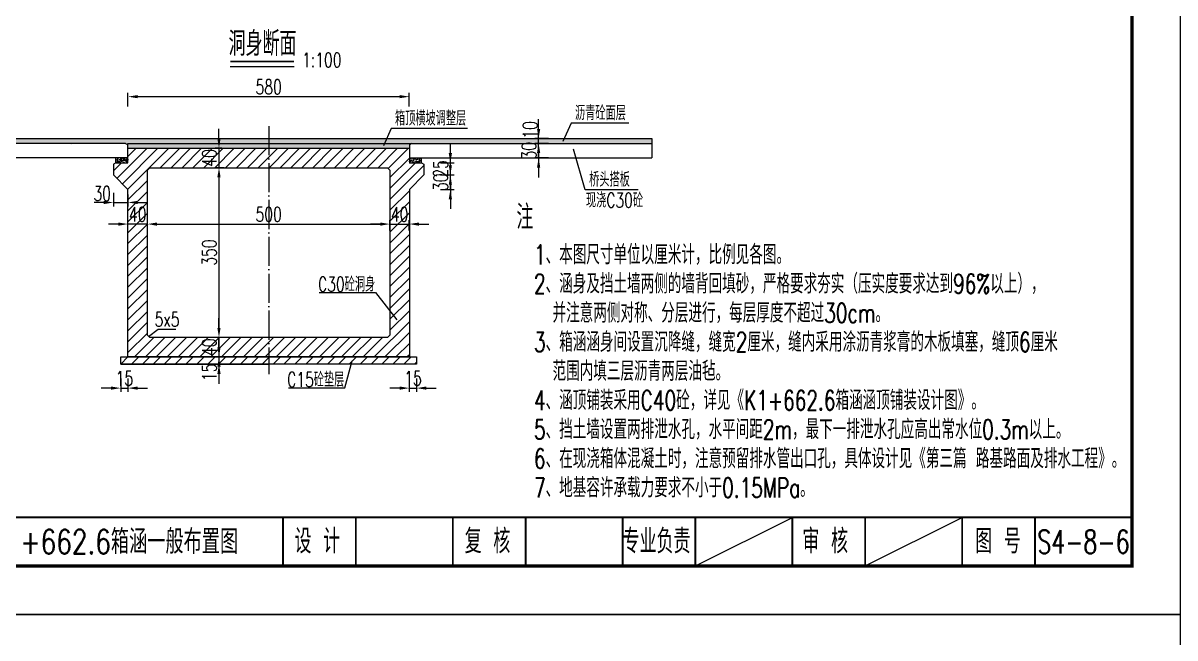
# Model space of a CAD drawing. Header units: millimetres. Extents: x -475 to 1205, y -1212 to 867.
# Drawn here: x 126.2 to 363.7, y 565.1 to 691.8 of the extents above; entities that cross this region are included whole.
import ezdxf
from ezdxf.enums import TextEntityAlignment as Align

# ---------------------------------------------------------------- set-up
doc = ezdxf.new("R2010")
doc.units = ezdxf.units.MM
doc.header["$LTSCALE"] = 0.25
doc.header["$PDMODE"] = 32
doc.header["$PDSIZE"] = 0.5
doc.linetypes.add('ACAD_ISO04W100', pattern=[30, 24, -3, 0, -3])
for name, color, linetype in [('中心线', 7, 'ACAD_ISO04W100'), ('图框', 7, 'Continuous'), ('垫层', 6, 'Continuous'), ('填充', 8, 'Continuous'), ('文字', 7, 'Continuous'), ('标注', 4, 'Continuous'), ('箱体', 1, 'Continuous'), ('结构', 7, 'Continuous')]:
    doc.layers.add(name, color=color, linetype=linetype)
doc.styles.get("Standard").update_dxf_attribs({"font": 'simplex1.shx', "width": 0.7, "bigfont": 'hztxt.shx'})
doc.dimstyles.new('STANDARD-100', dxfattribs={"dimscale": 0, "dimtxt": 3, "dimasz": 2, "dimexe": 0.8, "dimexo": 1, "dimgap": 0.5, "dimtad": 1, "dimdec": 0, "dimlfac": 10, "dimzin": 9, "dimdsep": 46, "dimtxsty": 'Standard', "dimcen": 0.5, "dimclrd": 256, "dimclre": 256, "dimclrt": 7, "dimadec": 0, "dimazin": 2, "dimtfac": 1, "dimtdec": 0, "dimtix": 1, "dimtmove": 2, "dimatfit": 3, "dimfxl": 0, "dimtolj": 1, "dimtzin": 0, "dimlwd": -1, "dimlwe": -1, "dimarcsym": 0})
pattern_1 = [(50, (434.0517, 8.9032), (0.91092334, -0.0796954), [0.09525, -1.04775]), (355, (434.0517, 8.9032), (-0.1762141, 0.9552832), [0.0762, -0.8382]), (100.451, (434.1276, 8.8965), (0.7347125, 0.8755834), [0.08095, -0.89045]), (46.1842, (434.0517, 9.1572), (1.3553952, -0.2102116), [0.142875, -1.571625]), (96.6356, (434.1646, 9.1397), (1.1870212, 1.2371278), [0.121425, -1.335675]), (351.184, (434.0517, 9.1572), (1.187023, 1.2371256), [0.1143, -1.2573]), (21, (434.1787, 9.0937), (0.7580744, -0.5113276), [0.09525, -1.04775]), (326, (434.1787, 9.0937), (0.3090101, 0.9209398), [0.0762, -0.8382]), (71.4514, (434.2419, 9.0511), (1.0670825, 0.4096143), [0.08095, -0.89045]), (37.5, (434.0517, 8.90318), (0.01544302, 0.4227752), [0, -0.82804, 0, -0.8509, 0, -0.841375]), (7.5, (434.0517, 8.90318), (0.3340983, 0.50090287), [0, -0.48514, 0, -0.80899, 0, -0.320675]), (327.5, (433.76848, 8.90318), (0.67795298, -0.02864372), [0, -0.3175, 0, -0.9906, 0, -1.31445]), (317.5, (433.6415, 8.9032), (0.7406459, 0.12713246), [0, -0.41275, 0, -0.65786, 0, -0.93345])]

# ---------------------------------------------------------------- blocks, each defined once
blk = doc.blocks.new('*D27')
at = {"layer": 'Defpoints', "color": 0}
for p in [(146.36, 622.37), (147.86, 622.37), (147.86, 616.56)]:
    blk.add_point(p, dxfattribs=at)
at = {"layer": '标注'}
for p, q in [((146.36, 618.56), (146.36, 615.76)), ((147.86, 618.56), (147.86, 615.76)), ((144.36, 616.56), (142.36, 616.56)), ((146.36, 616.56), (147.86, 616.56)), ((149.86, 616.56), (151.86, 616.56))]:
    blk.add_line(p, q, dxfattribs=at)
for points in [[(144.36, 616.89), (144.36, 616.22), (146.36, 616.56)], [(149.86, 616.89), (149.86, 616.22), (147.86, 616.56)]]:
    blk.add_solid(points, dxfattribs=at)
at = {"layer": '标注', "color": 7, "insert": (147.11, 618.56), "char_height": 3, "attachment_point": 5}
blk.add_mtext('\\A1;15', dxfattribs=at)
blk = doc.blocks.new('*D28')
at = {"layer": 'Defpoints', "color": 0}
for p in [(205.86, 622.37), (207.36, 622.37), (207.36, 616.56)]:
    blk.add_point(p, dxfattribs=at)
at = {"layer": '标注'}
for p, q in [((205.86, 618.56), (205.86, 615.76)), ((207.36, 618.56), (207.36, 615.76)), ((203.86, 616.56), (201.86, 616.56)), ((205.86, 616.56), (207.36, 616.56)), ((209.36, 616.56), (211.36, 616.56))]:
    blk.add_line(p, q, dxfattribs=at)
for points in [[(203.86, 616.89), (203.86, 616.22), (205.86, 616.56)], [(209.36, 616.89), (209.36, 616.22), (207.36, 616.56)]]:
    blk.add_solid(points, dxfattribs=at)
at = {"layer": '标注', "color": 7, "insert": (206.61, 618.56), "char_height": 3, "attachment_point": 5}
blk.add_mtext('\\A1;15', dxfattribs=at)
blk = doc.blocks.new('*D170')
at = {"layer": 'Defpoints', "color": 0}
for p in [(205.86, 676.6), (147.86, 662.81), (205.86, 657.21)]:
    blk.add_point(p, dxfattribs=at)
at = {"layer": '标注'}
for p, q in [((147.86, 674.6), (147.86, 677.4)), ((205.86, 674.6), (205.86, 677.4)), ((149.86, 676.6), (203.86, 676.6))]:
    blk.add_line(p, q, dxfattribs=at)
for points in [[(149.86, 676.93), (149.86, 676.27), (147.86, 676.6)], [(203.86, 676.93), (203.86, 676.27), (205.86, 676.6)]]:
    blk.add_solid(points, dxfattribs=at)
at = {"layer": '标注', "color": 7, "insert": (176.86, 678.6), "char_height": 3, "attachment_point": 5}
blk.add_mtext('\\A1;580', dxfattribs=at)
blk = doc.blocks.new('series')
at = {"width": 0.75}
for tag, height, p in [('页码', 4, (-35, -19)), ('图名', 5, (-220, -282)), ('图号', 5, (-20, -282))]:
    blk.add_attdef(tag, text='', height=height, dxfattribs=at).set_placement(p, align=Align.MIDDLE_CENTER)
blk = doc.blocks.new('123')
at = {"layer": '图框', "color": 2}
blk.add_lwpolyline([(370.03, 635.68), (370.03, 932.68), (-49.97, 932.68), (-49.97, 635.68)], close=True, dxfattribs=at)
blk = doc.blocks.new('*D725')
at = {"layer": 'Defpoints', "color": 0}
for p in [(144.86, 660.47), (147.86, 657.47), (147.86, 654.8)]:
    blk.add_point(p, dxfattribs=at)
at = {"layer": '标注'}
for p, q in [((144.86, 656.8), (144.86, 654)), ((147.86, 656.47), (147.86, 654)), ((142.86, 654.8), (140.86, 654.8)), ((144.86, 654.8), (147.86, 654.8)), ((149.86, 654.8), (151.86, 654.8))]:
    blk.add_line(p, q, dxfattribs=at)
for points in [[(142.86, 655.14), (142.86, 654.47), (144.86, 654.8)], [(149.86, 655.14), (149.86, 654.47), (147.86, 654.8)]]:
    blk.add_solid(points, dxfattribs=at)
at = {"layer": '标注', "color": 7, "insert": (142.55, 656.63), "char_height": 3, "attachment_point": 5}
blk.add_mtext('\\A1;30', dxfattribs=at)
blk = doc.blocks.new('*D726')
at = {"layer": 'Defpoints', "color": 0}
for p in [(168.21, 665.97), (166.62, 661.97), (168.21, 661.97)]:
    blk.add_point(p, dxfattribs=at)
at = {"layer": '标注'}
for p, q in [((166.62, 667.97), (166.62, 669.97)), ((167.21, 665.97), (165.82, 665.97)), ((166.62, 665.97), (166.62, 661.97)), ((167.21, 661.97), (165.82, 661.97)), ((166.62, 659.97), (166.62, 657.97))]:
    blk.add_line(p, q, dxfattribs=at)
for points in [[(166.28, 667.97), (166.95, 667.97), (166.62, 665.97)], [(166.28, 659.97), (166.95, 659.97), (166.62, 661.97)]]:
    blk.add_solid(points, dxfattribs=at)
at = {"layer": '标注', "color": 7, "insert": (164.62, 663.97), "char_height": 3, "attachment_point": 5, "rotation": 90}
blk.add_mtext('\\A1;40', dxfattribs=at)
blk = doc.blocks.new('*D727')
at = {"layer": 'Defpoints', "color": 0}
for p in [(168.68, 661.97), (166.62, 626.97), (168.68, 626.97)]:
    blk.add_point(p, dxfattribs=at)
at = {"layer": '标注'}
for p, q in [((167.68, 661.97), (165.82, 661.97)), ((166.62, 659.97), (166.62, 628.97)), ((167.68, 626.97), (165.82, 626.97))]:
    blk.add_line(p, q, dxfattribs=at)
for points in [[(166.28, 659.97), (166.95, 659.97), (166.62, 661.97)], [(166.28, 628.97), (166.95, 628.97), (166.62, 626.97)]]:
    blk.add_solid(points, dxfattribs=at)
at = {"layer": '标注', "color": 7, "insert": (164.62, 644.47), "char_height": 3, "attachment_point": 5, "rotation": 90}
blk.add_mtext('\\A1;350', dxfattribs=at)
blk = doc.blocks.new('*D728')
at = {"layer": 'Defpoints', "color": 0}
for p in [(169.6, 626.97), (166.62, 622.97), (169.6, 622.97)]:
    blk.add_point(p, dxfattribs=at)
at = {"layer": '标注'}
for p, q in [((166.62, 628.97), (166.62, 630.97)), ((168.6, 626.97), (165.82, 626.97)), ((166.62, 626.97), (166.62, 622.97)), ((168.6, 622.97), (165.82, 622.97)), ((166.62, 620.97), (166.62, 618.97))]:
    blk.add_line(p, q, dxfattribs=at)
for points in [[(166.28, 628.97), (166.95, 628.97), (166.62, 626.97)], [(166.28, 620.97), (166.95, 620.97), (166.62, 622.97)]]:
    blk.add_solid(points, dxfattribs=at)
at = {"layer": '标注', "color": 7, "insert": (164.62, 624.97), "char_height": 3, "attachment_point": 5, "rotation": 90}
blk.add_mtext('\\A1;40', dxfattribs=at)
blk = doc.blocks.new('*D729')
at = {"layer": 'Defpoints', "color": 0}
for p in [(147.86, 650.35), (147.86, 648.51), (151.86, 648.51)]:
    blk.add_point(p, dxfattribs=at)
at = {"layer": '标注'}
for p, q in [((147.86, 649.51), (147.86, 651.15)), ((151.86, 649.51), (151.86, 651.15)), ((145.86, 650.35), (143.86, 650.35)), ((151.86, 650.35), (147.86, 650.35)), ((153.86, 650.35), (155.86, 650.35))]:
    blk.add_line(p, q, dxfattribs=at)
for points in [[(145.86, 650.68), (145.86, 650.01), (147.86, 650.35)], [(153.86, 650.68), (153.86, 650.01), (151.86, 650.35)]]:
    blk.add_solid(points, dxfattribs=at)
at = {"layer": '标注', "color": 7, "insert": (149.86, 652.35), "char_height": 3, "attachment_point": 5}
blk.add_mtext('\\A1;40', dxfattribs=at)
blk = doc.blocks.new('*D730')
at = {"layer": 'Defpoints', "color": 0}
for p in [(151.86, 648.73), (201.86, 650.35), (201.86, 648.73)]:
    blk.add_point(p, dxfattribs=at)
at = {"layer": '标注'}
for p, q in [((151.86, 649.73), (151.86, 651.15)), ((201.86, 649.73), (201.86, 651.15)), ((153.86, 650.35), (199.86, 650.35))]:
    blk.add_line(p, q, dxfattribs=at)
for points in [[(153.86, 650.68), (153.86, 650.01), (151.86, 650.35)], [(199.86, 650.68), (199.86, 650.01), (201.86, 650.35)]]:
    blk.add_solid(points, dxfattribs=at)
at = {"layer": '标注', "color": 7, "insert": (176.86, 652.35), "char_height": 3, "attachment_point": 5}
blk.add_mtext('\\A1;500', dxfattribs=at)
blk = doc.blocks.new('*D731')
at = {"layer": 'Defpoints', "color": 0}
for p in [(205.86, 650.35), (201.86, 648), (205.86, 648)]:
    blk.add_point(p, dxfattribs=at)
at = {"layer": '标注'}
for p, q in [((201.86, 649), (201.86, 651.15)), ((205.86, 649), (205.86, 651.15)), ((199.86, 650.35), (197.86, 650.35)), ((201.86, 650.35), (205.86, 650.35)), ((207.86, 650.35), (209.86, 650.35))]:
    blk.add_line(p, q, dxfattribs=at)
for points in [[(199.86, 650.68), (199.86, 650.01), (201.86, 650.35)], [(207.86, 650.68), (207.86, 650.01), (205.86, 650.35)]]:
    blk.add_solid(points, dxfattribs=at)
at = {"layer": '标注', "color": 7, "insert": (203.86, 652.35), "char_height": 3, "attachment_point": 5}
blk.add_mtext('\\A1;40', dxfattribs=at)
blk = doc.blocks.new('*D732')
at = {"layer": 'Defpoints', "color": 0}
for p in [(208.86, 660.47), (214.32, 660.47), (205.86, 657.47)]:
    blk.add_point(p, dxfattribs=at)
at = {"layer": '标注'}
for p, q in [((214.32, 662.47), (214.32, 664.47)), ((212.32, 660.47), (215.12, 660.47)), ((214.32, 657.47), (214.32, 660.47)), ((212.32, 657.47), (215.12, 657.47)), ((214.32, 655.47), (214.32, 653.47))]:
    blk.add_line(p, q, dxfattribs=at)
for points in [[(213.99, 662.47), (214.65, 662.47), (214.32, 660.47)], [(213.99, 655.47), (214.65, 655.47), (214.32, 657.47)]]:
    blk.add_solid(points, dxfattribs=at)
at = {"layer": '标注', "color": 7, "insert": (212.32, 658.97), "char_height": 3, "attachment_point": 5, "rotation": 90}
blk.add_mtext('\\A1;30', dxfattribs=at)
blk = doc.blocks.new('*D733')
at = {"layer": 'Defpoints', "color": 0}
for p in [(208.36, 662.97), (214.32, 662.97), (208.86, 660.47)]:
    blk.add_point(p, dxfattribs=at)
at = {"layer": '标注'}
for p, q in [((214.32, 664.97), (214.32, 666.97)), ((212.32, 662.97), (215.12, 662.97)), ((214.32, 660.47), (214.32, 662.97)), ((212.32, 660.47), (215.12, 660.47)), ((214.32, 658.47), (214.32, 656.47))]:
    blk.add_line(p, q, dxfattribs=at)
for points in [[(213.99, 664.97), (214.65, 664.97), (214.32, 662.97)], [(213.99, 658.47), (214.65, 658.47), (214.32, 660.47)]]:
    blk.add_solid(points, dxfattribs=at)
at = {"layer": '标注', "color": 7, "insert": (212.32, 661.72), "char_height": 3, "attachment_point": 5, "rotation": 90}
blk.add_mtext('\\A1;25', dxfattribs=at)
blk = doc.blocks.new('*D734')
at = {"layer": 'Defpoints', "color": 0}
for p in [(232.52, 666.97), (255.86, 666.97), (255.86, 663.97)]:
    blk.add_point(p, dxfattribs=at)
at = {"layer": '标注'}
for p, q in [((232.52, 668.97), (232.52, 670.97)), ((232.52, 666.97), (232.52, 668.97)), ((234.52, 666.97), (231.72, 666.97)), ((232.52, 663.97), (232.52, 666.97)), ((232.52, 664.97), (232.52, 662.97)), ((234.52, 663.97), (231.72, 663.97)), ((232.52, 661.97), (232.52, 659.97))]:
    blk.add_line(p, q, dxfattribs=at)
for points in [[(232.18, 664.97), (232.85, 664.97), (232.52, 666.97)], [(232.18, 661.97), (232.85, 661.97), (232.52, 663.97)]]:
    blk.add_solid(points, dxfattribs=at)
at = {"layer": '标注', "color": 7, "insert": (230.52, 665.47), "char_height": 3, "attachment_point": 5, "rotation": 90}
blk.add_mtext('\\A1;30', dxfattribs=at)
blk = doc.blocks.new('*D735')
at = {"layer": 'Defpoints', "color": 0}
for p in [(232.52, 667.97), (255.86, 667.97), (255.86, 666.97)]:
    blk.add_point(p, dxfattribs=at)
at = {"layer": '标注'}
for p, q in [((232.52, 669.97), (232.52, 671.97)), ((234.52, 667.97), (231.72, 667.97)), ((232.52, 666.97), (232.52, 667.97)), ((234.52, 666.97), (231.72, 666.97)), ((232.52, 664.97), (232.52, 662.97))]:
    blk.add_line(p, q, dxfattribs=at)
for points in [[(232.18, 669.97), (232.85, 669.97), (232.52, 667.97)], [(232.18, 664.97), (232.85, 664.97), (232.52, 666.97)]]:
    blk.add_solid(points, dxfattribs=at)
at = {"layer": '标注', "color": 7, "insert": (230.77, 669.75), "char_height": 3, "attachment_point": 5, "rotation": 90}
blk.add_mtext('\\A1;10', dxfattribs=at)
blk = doc.blocks.new('*D736')
at = {"layer": 'Defpoints', "color": 0}
for p in [(165.51, 622.97), (165.51, 621.47), (166.62, 621.47)]:
    blk.add_point(p, dxfattribs=at)
at = {"layer": '标注'}
for p, q in [((166.62, 624.97), (166.62, 626.97)), ((166.51, 622.97), (167.42, 622.97)), ((166.62, 622.97), (166.62, 621.47)), ((166.51, 621.47), (167.42, 621.47)), ((166.62, 619.47), (166.62, 617.47))]:
    blk.add_line(p, q, dxfattribs=at)
for points in [[(166.28, 624.97), (166.95, 624.97), (166.62, 622.97)], [(166.28, 619.47), (166.95, 619.47), (166.62, 621.47)]]:
    blk.add_solid(points, dxfattribs=at)
at = {"layer": '标注', "color": 7, "insert": (164.62, 619.82), "char_height": 3, "attachment_point": 5, "rotation": 90}
blk.add_mtext('\\A1;15', dxfattribs=at)

msp = doc.modelspace()

# ---------------------------------------------------------------- hatches: boundary and pattern name
at = {"layer": '填充'}
h = msp.add_hatch(dxfattribs=at)
h.set_pattern_fill('ANSI31', color=256, scale=0.5, style=0)
h.set_pattern_definition([(45, (0.26, -10.9019), (-1.122532, 1.122532), [])])
h.paths.add_polyline_path([(205.862, 662.967), (205.862, 665.967), (147.862, 665.967), (147.862, 662.967), (145.362, 662.967), (144.862, 662.667), (144.862, 660.467), (147.862, 657.467), (147.862, 622.967), (205.862, 622.967), (205.862, 657.467), (208.862, 660.467), (208.862, 662.667), (208.362, 662.967)])
h.paths.add_polyline_path([(201.862, 627.467), (201.362, 626.967), (152.362, 626.967), (151.862, 627.467), (151.862, 661.467), (152.362, 661.967), (201.362, 661.967), (201.862, 661.467)], flags=16)
h.paths.add_polyline_path([(162.367, 662.027), (162.367, 665.907), (166.867, 665.907), (166.867, 662.027)], flags=24)
h.paths.add_polyline_path([(162.367, 641.827), (162.367, 647.107), (166.867, 647.107), (166.867, 641.827)], flags=8)
h.paths.add_polyline_path([(162.367, 623.027), (162.367, 626.907), (166.867, 626.907), (166.867, 623.027)], flags=24)
h.paths.add_polyline_path([(147.922, 654.597), (151.802, 654.597), (151.802, 650.097), (147.922, 650.097)], flags=24)
h.paths.add_polyline_path([(174.222, 654.597), (179.502, 654.597), (179.502, 650.097), (174.222, 650.097)], flags=8)
h.paths.add_polyline_path([(201.922, 654.597), (205.802, 654.597), (205.802, 650.097), (201.922, 650.097)], flags=24)
h.paths.add_polyline_path([(153.602, 629.192), (158.222, 629.192), (158.222, 632.342), (153.602, 632.342)], flags=8)
h.paths.add_polyline_path([(187.068, 635.853), (198.796, 635.853), (198.796, 640.353), (187.068, 640.353)], flags=8)
h = msp.add_hatch(dxfattribs=at)
h.set_pattern_fill('ANSI31', color=256, scale=0.5, style=0)
h.set_pattern_definition([(45, (176.8619, 660.9668), (-1.12253, 1.12253), [])])
h.paths.add_polyline_path([(146.362, 622.967), (207.362, 622.967), (207.362, 621.467), (146.362, 621.467)], flags=0)
at = {"layer": '标注'}
h = msp.add_hatch(dxfattribs=at)
h.set_pattern_fill('AR-HBONE', color=8, scale=0.005, style=0)
h.set_pattern_definition([(45, (422.4517, 8.9032), (7e-17, 0.7184205), [1.524, -0.508]), (135, (422.8109, 9.2624), (7e-17, 0.7184205), [1.524, -0.508])])
h.paths.add_polyline_path([(97.862, 667.967), (97.862, 666.967), (135.762, 666.967), (136.262, 666.667), (136.262, 666.967), (200.756, 666.967), (201.194, 667.967)])
h.paths.add_polyline_path([(200.756, 666.967), (255.862, 666.967), (255.862, 667.967), (201.194, 667.967)])
h = msp.add_hatch(dxfattribs=at)
h.set_pattern_fill('AR-CONC', color=8, scale=0.005, style=0)
h.set_pattern_definition(pattern_1)
h.paths.add_polyline_path([(205.862, 665.967), (205.862, 666.967), (147.862, 666.967), (147.862, 665.967)])
h = msp.add_hatch(dxfattribs=at)
h.set_pattern_fill('AR-CONC', color=8, scale=0.005, style=0)
h.set_pattern_definition(pattern_1)
h.paths.add_polyline_path([(147.862, 662.967), (147.862, 663.967), (145.362, 663.967), (145.362, 662.967)])
at = {"layer": '箱体'}
h = msp.add_hatch(dxfattribs=at)
h.set_pattern_fill('AR-CONC', color=8, scale=0.005, style=0)
h.set_pattern_definition([(50, (422.4517, 8.9032), (0.91092334, -0.0796954), [0.09525, -1.04775]), (355, (422.4517, 8.9032), (-0.1762141, 0.9552832), [0.0762, -0.8382]), (100.451, (422.5276, 8.8965), (0.7347125, 0.8755834), [0.08095, -0.89045]), (46.1842, (422.4517, 9.1572), (1.3553952, -0.2102116), [0.142875, -1.571625]), (96.6356, (422.5646, 9.1397), (1.1870212, 1.2371278), [0.121425, -1.335675]), (351.184, (422.4517, 9.1572), (1.187023, 1.2371256), [0.1143, -1.2573]), (21, (422.5787, 9.0937), (0.7580744, -0.5113276), [0.09525, -1.04775]), (326, (422.5787, 9.0937), (0.3090101, 0.9209398), [0.0762, -0.8382]), (71.4514, (422.6419, 9.0511), (1.0670825, 0.4096143), [0.08095, -0.89045]), (37.5, (422.4517, 8.90318), (0.01544302, 0.4227752), [0, -0.82804, 0, -0.8509, 0, -0.841375]), (7.5, (422.4517, 8.90318), (0.3340983, 0.50090287), [0, -0.48514, 0, -0.80899, 0, -0.320675]), (327.5, (422.16848, 8.90318), (0.67795298, -0.02864372), [0, -0.3175, 0, -0.9906, 0, -1.31445]), (317.5, (422.0415, 8.9032), (0.7406459, 0.12713246), [0, -0.41275, 0, -0.65786, 0, -0.93345])])
h.paths.add_polyline_path([(205.862, 663.967), (205.862, 662.967), (208.362, 662.967), (208.362, 663.967)])

# ---------------------------------------------------------------- linework, layer by layer
at = {"ltscale": 2}
for p, q in [((97.862, 667.967), (222.262, 667.967)), ((131.462, 667.967), (255.862, 667.967)), ((255.862, 667.967), (255.862, 666.967))]:
    msp.add_line(p, q, dxfattribs=at)
for points, const_width in [([(354.834, 856.915), (-25.166, 856.915), (-25.166, 579.915), (354.834, 579.915), (354.834, 856.915)], 0.7), ([(-25.166, 589.915), (354.834, 589.915)], 0.4), ([(249.834, 579.915), (249.834, 589.915)], 0.4), ([(264.834, 579.915), (264.834, 589.915)], 0.4), ([(284.834, 579.915), (284.834, 589.915)], 0.4), ([(299.834, 579.915), (299.834, 589.915)], 0.4), ([(319.834, 579.915), (319.834, 589.915)], 0.4), ([(334.834, 579.915), (334.834, 589.915)], 0.4)]:
    msp.add_lwpolyline(points, dxfattribs=dict(const_width=const_width))
at = {"layer": '中心线'}
msp.add_line((176.862, 670.523), (176.862, 619.454), dxfattribs=at)
at = {"layer": '图框', "const_width": 0.4}
for points in [[(179.834, 579.915), (179.834, 589.915)], [(194.834, 579.915), (194.834, 589.915)], [(214.834, 579.915), (214.834, 589.915)], [(229.834, 579.915), (229.834, 589.915)], [(249.834, 579.915), (249.834, 589.915)]]:
    msp.add_lwpolyline(points, dxfattribs=at)
at = {"layer": '垫层'}
for points in [[(146.362, 621.467), (146.362, 621.467), (176.862, 621.467), (176.862, 621.467)], [(207.362, 621.467), (207.362, 621.467), (176.862, 621.467), (176.862, 621.467)]]:
    msp.add_lwpolyline(points, dxfattribs=at)
at = {"layer": '文字'}
msp.add_line((168.945, 682.844), (182.103, 682.844), dxfattribs=at)
at = {"layer": '文字', "const_width": 0.4}
msp.add_lwpolyline([(168.945, 683.844), (182.103, 683.844)], dxfattribs=at)
at = {"layer": '标注'}
for p, q in [((202.097, 670.024), (200.55, 666.499)), ((217.876, 670.024), (202.097, 670.024)), ((239.216, 671.135), (237.53, 667.384)), ((251.128, 671.135), (239.216, 671.135)), ((242.128, 657.43), (239.693, 665.794)), ((253.035, 657.43), (242.128, 657.43)), ((187.287, 636.247), (198.918, 636.247)), ((198.918, 636.247), (203.279, 630.598)), ((192.55, 616.605), (194.081, 622.203)), ((180.918, 616.605), (192.55, 616.605))]:
    msp.add_line(p, q, dxfattribs=at)
msp.add_lwpolyline([(152.112, 627.217), (154.112, 628.717), (157.712, 628.717)], dxfattribs=at)
at = {"layer": '箱体'}
for p, q in [((147.362, 666.967), (97.862, 666.967)), ((147.362, 666.967), (147.862, 666.667)), ((147.862, 665.967), (147.862, 666.967)), ((147.862, 666.967), (217.462, 666.967)), ((205.862, 666.967), (205.862, 662.967)), ((206.362, 666.967), (205.862, 666.667)), ((206.362, 666.967), (255.862, 666.967)), ((255.862, 666.967), (255.862, 663.967)), ((147.862, 663.967), (97.862, 663.967)), ((145.362, 662.967), (144.862, 662.667)), ((144.862, 662.667), (144.862, 660.467)), ((145.362, 662.967), (145.362, 663.967)), ((145.362, 662.967), (147.862, 662.967)), ((205.862, 663.967), (255.862, 663.967)), ((205.862, 662.967), (208.362, 662.967)), ((208.362, 662.967), (208.362, 663.967)), ((208.362, 662.967), (208.862, 662.667)), ((208.862, 662.667), (208.862, 660.467)), ((144.862, 660.467), (147.862, 657.467)), ((208.862, 660.467), (205.862, 657.467))]:
    msp.add_line(p, q, dxfattribs=at)
for points in [[(147.862, 662.967), (147.862, 665.967), (205.862, 665.967), (205.862, 662.967)], [(205.862, 657.467), (205.862, 622.967), (147.862, 622.967), (147.862, 657.467)]]:
    msp.add_lwpolyline(points, dxfattribs=at)
for points in [[(151.862, 661.467), (152.362, 661.967), (201.362, 661.967), (201.862, 661.467), (201.862, 627.467), (201.362, 626.967), (152.362, 626.967), (151.862, 627.467)], [(146.362, 622.967), (207.362, 622.967), (207.362, 621.467), (146.362, 621.467)]]:
    msp.add_lwpolyline(points, close=True, dxfattribs=at)
at = {"layer": '结构'}
for p, q in [((264.834, 579.915), (284.834, 589.915)), ((299.834, 579.915), (319.834, 589.915))]:
    msp.add_line(p, q, dxfattribs=at)

# ---------------------------------------------------------------- block references
ref = msp.add_blockref('series', (364.834, 866.915))
ref.add_attrib('页码', '第  1  页    共  1  页', dxfattribs={"height": 4, "width": 0.75}).set_placement((329.834, 847.915), align=Align.MIDDLE_CENTER)
ref.add_attrib('图名', 'K1+662.6箱涵一般布置图', dxfattribs={"height": 5, "width": 0.75}).set_placement((144.834, 584.915), align=Align.MIDDLE_CENTER)
ref.add_attrib('图号', 'S4-8-6', dxfattribs={"height": 4.8, "width": 0.7}).set_placement((344.834, 584.915), align=Align.MIDDLE_CENTER)
at = {"layer": '标注'}
for p in [(-5.191, -65.766), (-5.191, -362.766)]:
    msp.add_blockref('123', p, dxfattribs=at)

# ---------------------------------------------------------------- texts
at = {"width": 0.7}
for s, p in [('专业负责', (256.824, 585.009)), ('审 核', (291.598, 585.009)), ('图 号', (327.217, 585.009))]:
    msp.add_text(s, height=5, dxfattribs=at).set_placement(p, align=Align.MIDDLE_CENTER)
at = {"layer": '图框', "width": 0.7}
for s, p in [('设 计', (186.879, 585.009)), ('复 核', (221.974, 585.009))]:
    msp.add_text(s, height=5, dxfattribs=at).set_placement(p, align=Align.MIDDLE_CENTER)
at = {"layer": '文字', "width": 0.7}
for s, height, p in [('洞身断面', 5, (175.595, 687.514)), ('1:100', 3, (187.817, 684.143))]:
    msp.add_text(s, height=height, dxfattribs=at).set_placement(p, align=Align.MIDDLE_CENTER)
for s, height, p in [('沥青砼面层', 3, (240.014, 671.752)), ('箱顶横坡调整层', 3, (202.895, 670.641)), ('桥头搭板', 3, (242.926, 658.047)), ('现浇C30砼', 3, (242.267, 653.764)), ('注', 5, (227.941, 649.298))]:
    msp.add_text(s, height=height, dxfattribs=at).set_placement(p)
for s, p in [('C30砼洞身', (192.932, 638.103)), ('C15砼垫层', (186.563, 618.461))]:
    msp.add_text(s, height=3, dxfattribs=at).set_placement(p, align=Align.MIDDLE)
msp.add_text('5x5', height=3, dxfattribs=at).set_placement((155.912, 629.217), align=Align.CENTER)
at = {"layer": '文字', "insert": (231.549, 646.052), "char_height": 4, "width": 123.61773, "attachment_point": 1, "line_spacing_factor": 0.9}
msp.add_mtext('1、本图尺寸单位以厘米计，比例见各图。\\P2、涵身及挡土墙两侧的墙背回填砂，严格要求夯实（压实度要求达到96%以上）， \\P  并注意两侧对称、分层进行，每层厚度不超过30cm。\\P3、箱涵涵身间设置沉降缝，缝宽2厘米，缝内采用涂沥青浆膏的木板填塞，缝顶6厘米\\P  范围内填三层沥青两层油毡。\\P4、涵顶铺装采用C40砼，详见《K1+662.6箱涵涵顶铺装设计图》。\\P5、挡土墙设置两排泄水孔，水平间距2m，最下一排泄水孔应高出常水位0.3m以上。\\P6、在现浇箱体混凝土时，注意预留排水管出口孔，具体设计见《第三篇 路基路面及排水工程》。\\P7、地基容许承载力要求不小于0.15MPa。', dxfattribs=at)

# ---------------------------------------------------------------- dimensions: what is measured, and where the dimension line sits
at = {"layer": '标注'}
for base, p1, p2, picture, middle in [((205.862, 676.599), (147.862, 662.809), (205.862, 657.21), '*D170', (176.862, 678.599)), ((147.862, 650.347), (151.862, 648.515), (147.862, 648.515), '*D729', (149.862, 652.347)), ((201.862, 650.347), (151.862, 648.725), (201.862, 648.725), '*D730', (176.862, 652.347)), ((205.862, 650.347), (201.862, 648.003), (205.862, 648.003), '*D731', (203.862, 652.347)), ((147.862, 616.557), (146.362, 622.373), (147.862, 622.373), '*D27', (147.112, 618.557)), ((207.362, 616.557), (205.862, 622.373), (207.362, 622.373), '*D28', (206.612, 618.557))]:
    dim = msp.add_linear_dim(base=base, p1=p1, p2=p2, dimstyle='STANDARD-100', override={"dimscale": 1}, dxfattribs=at)
    dim.commit()
    dim.dimension.update_dxf_attribs({"geometry": picture, "text_midpoint": middle})
for base, p1, p2, picture, middle in [((166.617, 661.967), (168.215, 665.967), (168.215, 661.967), '*D726', (164.617, 663.967)), ((232.517, 666.967), (255.862, 663.967), (255.862, 666.967), '*D734', (230.517, 665.467)), ((214.319, 662.967), (208.862, 660.467), (208.362, 662.967), '*D733', (212.319, 661.717)), ((214.319, 660.467), (205.862, 657.467), (208.862, 660.467), '*D732', (212.319, 658.967)), ((166.617, 626.967), (168.681, 661.967), (168.681, 626.967), '*D727', (164.617, 644.467)), ((166.617, 622.967), (169.598, 626.967), (169.598, 622.967), '*D728', (164.617, 624.967))]:
    dim = msp.add_linear_dim(base=base, p1=p1, p2=p2, angle=90, dimstyle='STANDARD-100', override={"dimscale": 1}, dxfattribs=at)
    dim.commit()
    dim.dimension.update_dxf_attribs({"geometry": picture, "text_midpoint": middle})
for base, p1, p2, picture, middle in [((232.517, 667.967), (255.862, 666.967), (255.862, 667.967), '*D735', (230.767, 669.75)), ((166.617, 621.467), (165.511, 622.967), (165.511, 621.467), '*D736', (164.617, 619.821))]:
    dim = msp.add_linear_dim(base=base, p1=p1, p2=p2, angle=90, dimstyle='STANDARD-100', override={"dimscale": 1}, dxfattribs=at)
    dim.commit()
    dim.dimension.update_dxf_attribs({"geometry": picture, "text_midpoint": middle, "dimtype": 160})
dim = msp.add_linear_dim(base=(147.862, 654.803), p1=(144.862, 660.467), p2=(147.862, 657.467), dimstyle='STANDARD-100', override={"dimscale": 1}, dxfattribs=at)
dim.commit()
dim.dimension.update_dxf_attribs({"geometry": '*D725', "text_midpoint": (142.547, 656.635), "dimtype": 160})

doc.saveas('drawing.dxf')
